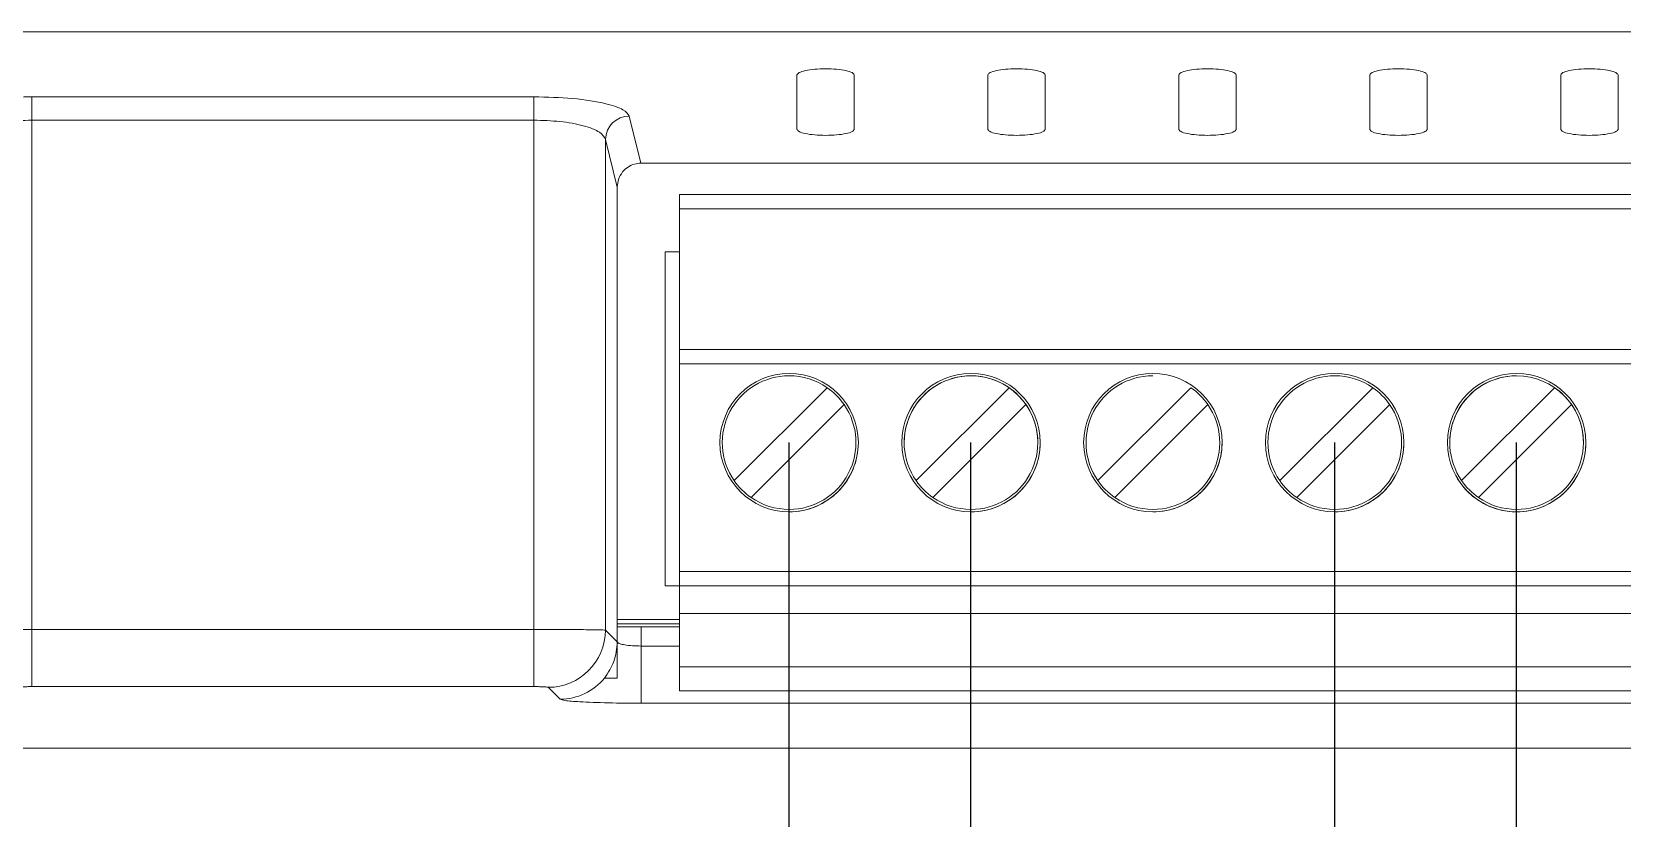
# Model space of a CAD drawing. Header units: millimetres. Extents: x 32696 to 36207, y 16706 to 17911.
# Drawn here: x 34892.5 to 34971.2, y 17397.4 to 17436.3 of the extents above; entities that cross this region are included whole.
import ezdxf

# ---------------------------------------------------------------- set-up
doc = ezdxf.new("R2010")
doc.units = ezdxf.units.MM
doc.header["$LTSCALE"] = 0.1
doc.layers.get('0').update_dxf_attribs({"lineweight": 20})
doc.layers.add('COMANDOS', color=5, linetype='Continuous', lineweight=25)

# ---------------------------------------------------------------- blocks, each defined once
blk = doc.blocks.new('CLP-XP352')
at = {"lineweight": 9}
for p, q in [((35226.922, 17347.522), (35018.266, 17347.522)), ((35097.999, 17345.478), (35097.999, 17346.621)), ((35099.199, 17346.621), (35099.199, 17345.478)), ((35101.999, 17345.478), (35101.999, 17346.621)), ((35103.199, 17346.621), (35103.199, 17345.478)), ((35105.999, 17345.478), (35105.999, 17346.621)), ((35107.199, 17346.621), (35107.199, 17345.478)), ((35109.999, 17345.478), (35109.999, 17346.621)), ((35111.199, 17346.621), (35111.199, 17345.478)), ((35113.999, 17345.478), (35113.999, 17346.621)), ((35115.199, 17346.621), (35115.199, 17345.478)), ((35081.969, 17346.16), (35092.489, 17346.16)), ((35081.969, 17345.671), (35081.969, 17346.16)), ((35092.489, 17345.671), (35092.489, 17346.16)), ((35094.486, 17345.757), (35094.729, 17344.771)), ((35092.489, 17345.671), (35081.969, 17345.671)), ((35081.969, 17334.999), (35081.969, 17345.671)), ((35092.489, 17345.671), (35092.489, 17334.999)), ((35093.987, 17345.268), (35093.987, 17334.984)), ((35094.234, 17344.265), (35093.987, 17345.268)), ((35094.729, 17344.771), (35150.469, 17344.771)), ((35094.234, 17335.056), (35094.234, 17344.265)), ((35095.534, 17344.114), (35149.664, 17344.114)), ((35095.534, 17344.114), (35095.534, 17343.814)), ((35095.534, 17344.114), (35149.664, 17344.114)), ((35149.664, 17343.814), (35095.534, 17343.814)), ((35095.534, 17340.864), (35095.534, 17343.814)), ((35095.234, 17335.914), (35095.234, 17342.914)), ((35095.534, 17342.914), (35095.234, 17342.914)), ((35095.234, 17342.914), (35095.234, 17342.914)), ((35095.534, 17342.914), (35095.234, 17342.914)), ((35095.534, 17340.864), (35149.664, 17340.864)), ((35095.534, 17340.864), (35095.534, 17340.564)), ((35149.664, 17340.564), (35095.534, 17340.564)), ((35095.534, 17336.214), (35095.534, 17340.564)), ((35096.683, 17338.117), (35098.631, 17340.065)), ((35097.834, 17340.314), (35097.834, 17340.314)), ((35098.631, 17340.065), (35098.631, 17340.065)), ((35100.493, 17338.117), (35102.441, 17340.065)), ((35101.644, 17340.314), (35101.644, 17340.314)), ((35102.441, 17340.065), (35102.441, 17340.065)), ((35104.303, 17338.117), (35106.251, 17340.065)), ((35105.454, 17340.314), (35105.454, 17340.314)), ((35106.251, 17340.065), (35106.251, 17340.065)), ((35108.113, 17338.117), (35110.061, 17340.065)), ((35109.264, 17340.314), (35109.264, 17340.314)), ((35110.061, 17340.065), (35110.061, 17340.065)), ((35111.923, 17338.117), (35113.871, 17340.065)), ((35113.074, 17340.314), (35113.074, 17340.314)), ((35113.871, 17340.065), (35113.871, 17340.065)), ((35097.037, 17337.763), (35098.985, 17339.711)), ((35098.985, 17339.711), (35097.037, 17337.763)), ((35098.985, 17339.711), (35098.985, 17339.711)), ((35100.847, 17337.763), (35102.795, 17339.711)), ((35102.795, 17339.711), (35100.847, 17337.763)), ((35102.795, 17339.711), (35102.795, 17339.711)), ((35106.605, 17339.711), (35104.657, 17337.763)), ((35104.657, 17337.763), (35106.605, 17339.711)), ((35106.605, 17339.711), (35106.605, 17339.711)), ((35110.415, 17339.711), (35108.467, 17337.763)), ((35108.467, 17337.763), (35110.415, 17339.711)), ((35110.415, 17339.711), (35110.415, 17339.711)), ((35114.225, 17339.711), (35112.277, 17337.763)), ((35112.277, 17337.763), (35114.225, 17339.711)), ((35114.225, 17339.711), (35114.225, 17339.711)), ((35096.434, 17338.914), (35096.434, 17338.914)), ((35099.234, 17338.914), (35099.234, 17338.914)), ((35100.244, 17338.914), (35100.244, 17338.914)), ((35103.044, 17338.914), (35103.044, 17338.914)), ((35104.054, 17338.914), (35104.054, 17338.914)), ((35106.854, 17338.914), (35106.854, 17338.914)), ((35107.864, 17338.914), (35107.864, 17338.914)), ((35110.664, 17338.914), (35110.664, 17338.914)), ((35111.674, 17338.914), (35111.674, 17338.914)), ((35114.474, 17338.914), (35114.474, 17338.914)), ((35097.037, 17337.763), (35097.037, 17337.763)), ((35100.847, 17337.763), (35100.847, 17337.763)), ((35104.657, 17337.763), (35104.657, 17337.763)), ((35108.467, 17337.763), (35108.467, 17337.763)), ((35112.277, 17337.763), (35112.277, 17337.763)), ((35097.834, 17337.464), (35097.834, 17337.464)), ((35101.644, 17337.464), (35101.644, 17337.464)), ((35105.454, 17337.464), (35105.454, 17337.464)), ((35109.264, 17337.464), (35109.264, 17337.464)), ((35113.074, 17337.464), (35113.074, 17337.464)), ((35095.534, 17336.214), (35149.664, 17336.214)), ((35095.534, 17336.214), (35095.534, 17335.914)), ((35095.534, 17335.914), (35095.234, 17335.914)), ((35095.534, 17335.914), (35149.664, 17335.914)), ((35095.534, 17335.334), (35095.534, 17335.914)), ((35095.534, 17335.204), (35094.234, 17335.204)), ((35094.234, 17335.114), (35095.534, 17335.114)), ((35094.235, 17335.056), (35094.234, 17335.056)), ((35094.235, 17334.736), (35094.235, 17335.056)), ((35094.235, 17335.056), (35094.735, 17335.056)), ((35094.735, 17335.056), (35094.735, 17334.651)), ((35094.735, 17335.056), (35095.534, 17335.056)), ((35095.534, 17335.334), (35149.664, 17335.334)), ((35095.534, 17335.334), (35095.534, 17334.214)), ((35092.489, 17334.999), (35081.969, 17334.999)), ((35081.969, 17334.999), (35081.969, 17333.801)), ((35092.489, 17334.999), (35092.489, 17333.801)), ((35093.987, 17334.984), (35094.234, 17334.737)), ((35094.234, 17334.737), (35094.235, 17334.736)), ((35094.234, 17333.981), (35094.234, 17334.737)), ((35094.735, 17334.651), (35094.735, 17333.453)), ((35094.735, 17334.651), (35095.534, 17334.651)), ((35095.534, 17334.214), (35149.664, 17334.214)), ((35095.534, 17334.214), (35095.534, 17333.714)), ((35092.489, 17333.801), (35081.969, 17333.801)), ((35092.788, 17333.786), (35093.037, 17333.537)), ((35094.234, 17333.981), (35093.966, 17333.981)), ((35150.463, 17333.453), (35094.735, 17333.453)), ((35149.664, 17333.714), (35095.534, 17333.714)), ((35099.344, 17333.714), (35096.324, 17333.714)), ((35103.154, 17333.714), (35100.134, 17333.714)), ((35106.964, 17333.714), (35103.944, 17333.714)), ((35110.774, 17333.714), (35107.754, 17333.714)), ((35114.584, 17333.714), (35111.564, 17333.714)), ((35070.523, 17332.514), (35174.664, 17332.514))]:
    blk.add_line(p, q, dxfattribs=at)
for centre, radius, start, end in [((35094.487, 17345.256), 0.501, 90.1394, 178.6733), ((35097.834, 17338.914), 1.45, 90, 270), ((35097.834, 17338.914), 1.4, 90, 214.7134), ((35097.834, 17338.914), 1.45, 270, 90), ((35097.834, 17338.914), 1.4, 55.2866, 90), ((35097.834, 17338.914), 1.4, 34.7134, 55.2866), ((35101.644, 17338.914), 1.45, 90, 270), ((35101.644, 17338.914), 1.4, 90, 214.7134), ((35101.644, 17338.914), 1.4, 90, 180.0004), ((35101.644, 17338.914), 1.45, 270, 90), ((35101.644, 17338.914), 1.4, 55.2866, 90), ((35101.644, 17338.914), 1.4, 0.0004, 90), ((35101.644, 17338.914), 1.4, 34.7134, 55.2866), ((35105.454, 17338.914), 1.45, 90, 270), ((35105.454, 17338.914), 1.4, 90, 214.7134), ((35105.454, 17338.914), 1.45, 270, 90), ((35105.454, 17338.914), 1.4, 34.7134, 55.2866), ((35109.264, 17338.914), 1.45, 90, 270), ((35109.264, 17338.914), 1.4, 90, 214.7134), ((35109.264, 17338.914), 1.45, 270, 90), ((35109.264, 17338.914), 1.4, 55.2866, 90), ((35109.264, 17338.914), 1.4, 34.7134, 55.2866), ((35113.074, 17338.914), 1.45, 90, 270), ((35113.074, 17338.914), 1.4, 90, 180.0004), ((35113.074, 17338.914), 1.4, 90, 214.7134), ((35113.074, 17338.914), 1.45, 270, 90), ((35113.074, 17338.914), 1.4, 0.0004, 90), ((35113.074, 17338.914), 1.4, 34.7134, 55.2866), ((35097.834, 17338.914), 1.4, 270, 34.7134), ((35101.644, 17338.914), 1.4, 270, 34.7134), ((35105.454, 17338.914), 1.4, 270, 34.7134), ((35109.264, 17338.914), 1.4, 270, 34.7134), ((35113.074, 17338.914), 1.4, 270, 34.7134), ((35097.834, 17338.914), 1.45, 180.0004, 270), ((35097.834, 17338.914), 1.45, 270, 0.0004), ((35101.644, 17338.914), 1.45, 180.0004, 270), ((35101.644, 17338.914), 1.45, 270, 0.0004), ((35105.454, 17338.914), 1.45, 180.0004, 270), ((35105.454, 17338.914), 1.45, 270, 0.0004), ((35109.264, 17338.914), 1.45, 180.0004, 270), ((35109.264, 17338.914), 1.45, 270, 0.0004), ((35113.074, 17338.914), 1.45, 270, 0.0004), ((35097.834, 17338.914), 1.4, 214.7134, 235.2866), ((35101.644, 17338.914), 1.4, 214.7134, 235.2866), ((35105.454, 17338.914), 1.4, 214.7134, 235.2866), ((35109.264, 17338.914), 1.4, 214.7134, 235.2866), ((35113.074, 17338.914), 1.45, 211.5275, 270), ((35113.074, 17338.914), 1.4, 214.7134, 235.2866), ((35097.834, 17338.914), 1.4, 235.2866, 270), ((35101.644, 17338.914), 1.4, 235.2866, 270), ((35105.454, 17338.914), 1.4, 235.2866, 270), ((35109.264, 17338.914), 1.4, 235.2866, 270), ((35113.074, 17338.914), 1.4, 235.2866, 270), ((35092.784, 17334.988), 1.202, 270.1836, 359.8164), ((35093.037, 17334.739), 1.199, 357.2544, 359.843), ((35093.033, 17334.739), 1.202, 270.1793, 320.8913)]:
    blk.add_arc(centre, radius, start, end, dxfattribs=at)
for points, knots in [([(35097.999, 17346.621), (35098.008, 17346.637), (35098.027, 17346.67), (35098.165, 17346.712), (35098.363, 17346.739), (35098.598, 17346.749), (35098.834, 17346.739), (35099.033, 17346.712), (35099.171, 17346.67), (35099.19, 17346.637), (35099.199, 17346.621)], [0, 0, 0, 0, 0.125383, 0.250022, 0.374875, 0.499714, 0.624357, 0.749712, 0.87484, 1, 1, 1, 1]), ([(35101.999, 17346.621), (35102.008, 17346.637), (35102.027, 17346.67), (35102.165, 17346.712), (35102.363, 17346.739), (35102.598, 17346.749), (35102.834, 17346.739), (35103.033, 17346.712), (35103.171, 17346.67), (35103.19, 17346.637), (35103.199, 17346.621)], [0, 0, 0, 0, 0.125383, 0.250022, 0.374875, 0.499714, 0.624357, 0.749712, 0.87484, 1, 1, 1, 1]), ([(35105.999, 17346.621), (35106.008, 17346.637), (35106.027, 17346.67), (35106.165, 17346.712), (35106.363, 17346.739), (35106.598, 17346.749), (35106.834, 17346.739), (35107.033, 17346.712), (35107.171, 17346.67), (35107.19, 17346.637), (35107.199, 17346.621)], [0, 0, 0, 0, 0.125383, 0.250022, 0.374875, 0.499714, 0.624357, 0.749712, 0.87484, 1, 1, 1, 1]), ([(35109.999, 17346.621), (35110.008, 17346.637), (35110.027, 17346.67), (35110.165, 17346.712), (35110.363, 17346.739), (35110.598, 17346.749), (35110.834, 17346.739), (35111.033, 17346.712), (35111.171, 17346.67), (35111.19, 17346.637), (35111.199, 17346.621)], [0, 0, 0, 0, 0.125383, 0.250022, 0.374875, 0.499714, 0.624357, 0.749712, 0.87484, 1, 1, 1, 1]), ([(35113.999, 17346.621), (35114.008, 17346.637), (35114.027, 17346.67), (35114.165, 17346.712), (35114.363, 17346.739), (35114.598, 17346.749), (35114.834, 17346.739), (35115.033, 17346.712), (35115.171, 17346.67), (35115.19, 17346.637), (35115.199, 17346.621)], [0, 0, 0, 0, 0.125383, 0.250022, 0.374875, 0.499714, 0.624357, 0.749712, 0.87484, 1, 1, 1, 1]), ([(35079.972, 17345.757), (35080.019, 17345.815), (35080.117, 17345.935), (35080.655, 17346.069), (35081.31, 17346.147), (35081.755, 17346.156), (35081.969, 17346.16)], [0, 0, 0, 0, 0.274504, 0.565211, 0.790152, 1, 1, 1, 1]), ([(35092.489, 17346.16), (35092.765, 17346.153), (35093.337, 17346.138), (35093.992, 17346.03), (35094.39, 17345.896), (35094.455, 17345.802), (35094.486, 17345.757)], [0, 0, 0, 0, 0.269158, 0.558287, 0.785782, 1, 1, 1, 1]), ([(35081.969, 17345.671), (35081.784, 17345.665), (35081.401, 17345.653), (35080.907, 17345.56), (35080.56, 17345.425), (35080.5, 17345.319), (35080.471, 17345.268)], [0, 0, 0, 0, 0.23947, 0.4938248, 0.7549267, 1, 1, 1, 1]), ([(35093.987, 17345.268), (35093.958, 17345.319), (35093.898, 17345.425), (35093.55, 17345.56), (35093.056, 17345.653), (35092.674, 17345.665), (35092.489, 17345.671)], [0, 0, 0, 0, 0.245073, 0.506175, 0.760513, 1, 1, 1, 1]), ([(35099.199, 17345.478), (35099.19, 17345.461), (35099.172, 17345.429), (35099.033, 17345.387), (35098.835, 17345.359), (35098.599, 17345.35), (35098.363, 17345.359), (35098.165, 17345.387), (35098.026, 17345.429), (35098.008, 17345.461), (35097.999, 17345.478)], [0, 0, 0, 0, 0.125, 0.25, 0.375, 0.5, 0.625, 0.75, 0.875, 1, 1, 1, 1]), ([(35103.199, 17345.478), (35103.19, 17345.461), (35103.172, 17345.429), (35103.033, 17345.387), (35102.835, 17345.359), (35102.599, 17345.35), (35102.363, 17345.359), (35102.165, 17345.387), (35102.026, 17345.429), (35102.008, 17345.461), (35101.999, 17345.478)], [0, 0, 0, 0, 0.125, 0.25, 0.375, 0.5, 0.625, 0.75, 0.875, 1, 1, 1, 1]), ([(35107.199, 17345.478), (35107.19, 17345.461), (35107.172, 17345.429), (35107.033, 17345.387), (35106.835, 17345.359), (35106.599, 17345.35), (35106.363, 17345.359), (35106.165, 17345.387), (35106.026, 17345.429), (35106.008, 17345.461), (35105.999, 17345.478)], [0, 0, 0, 0, 0.125, 0.25, 0.375, 0.5, 0.625, 0.75, 0.875, 1, 1, 1, 1]), ([(35111.199, 17345.478), (35111.19, 17345.461), (35111.172, 17345.429), (35111.033, 17345.387), (35110.835, 17345.359), (35110.599, 17345.35), (35110.363, 17345.359), (35110.165, 17345.387), (35110.026, 17345.429), (35110.008, 17345.461), (35109.999, 17345.478)], [0, 0, 0, 0, 0.125, 0.25, 0.375, 0.5, 0.625, 0.75, 0.875, 1, 1, 1, 1]), ([(35115.199, 17345.478), (35115.19, 17345.461), (35115.172, 17345.429), (35115.033, 17345.387), (35114.835, 17345.359), (35114.599, 17345.35), (35114.363, 17345.359), (35114.165, 17345.387), (35114.026, 17345.429), (35114.008, 17345.461), (35113.999, 17345.478)], [0, 0, 0, 0, 0.125, 0.25, 0.375, 0.5, 0.625, 0.75, 0.875, 1, 1, 1, 1]), ([(35094.729, 17344.771), (35094.683, 17344.767), (35094.588, 17344.759), (35094.453, 17344.694), (35094.334, 17344.585), (35094.25, 17344.436), (35094.239, 17344.321), (35094.234, 17344.265)], [0, 0, 0, 0, 0.175536, 0.364414, 0.560086, 0.787708, 1, 1, 1, 1]), ([(35080.471, 17334.984), (35080.485, 17334.986), (35080.512, 17334.988), (35080.643, 17334.991), (35080.821, 17334.994), (35081.096, 17334.996), (35081.483, 17334.999), (35081.815, 17334.999), (35081.969, 17334.999)], [0, 0, 0, 0, 0.152475, 0.297165, 0.434063, 0.563165, 0.797037, 1, 1, 1, 1]), ([(35092.489, 17334.999), (35092.643, 17334.999), (35092.975, 17334.999), (35093.362, 17334.996), (35093.637, 17334.994), (35093.815, 17334.991), (35093.946, 17334.988), (35093.973, 17334.986), (35093.987, 17334.984)], [0, 0, 0, 0, 0.202963, 0.436835, 0.565937, 0.702835, 0.847525, 1, 1, 1, 1]), ([(35093.966, 17333.981), (35094.041, 17334.093), (35094.196, 17334.321), (35094.221, 17334.596), (35094.234, 17334.737)], [0, 0, 0, 0, 0.48841, 1, 1, 1, 1]), ([(35094.735, 17334.651), (35094.673, 17334.653), (35094.546, 17334.655), (35094.39, 17334.673), (35094.297, 17334.696), (35094.248, 17334.716), (35094.24, 17334.729), (35094.235, 17334.736)], [0, 0, 0, 0, 0.241657, 0.496776, 0.712744, 0.847552, 1, 1, 1, 1]), ([(35081.67, 17333.786), (35081.677, 17333.788), (35081.692, 17333.793), (35081.772, 17333.798), (35081.869, 17333.8), (35081.936, 17333.801), (35081.969, 17333.801)], [0, 0, 0, 0, 0.2798169, 0.5595007, 0.779779, 1, 1, 1, 1]), ([(35092.788, 17333.786), (35092.781, 17333.788), (35092.766, 17333.793), (35092.684, 17333.798), (35092.588, 17333.8), (35092.521, 17333.801), (35092.489, 17333.801)], [0, 0, 0, 0, 0.280154, 0.561088, 0.787929, 1, 1, 1, 1]), ([(35094.735, 17333.453), (35094.5, 17333.454), (35094.016, 17333.458), (35093.458, 17333.48), (35093.119, 17333.508), (35093.064, 17333.528), (35093.037, 17333.537)], [0, 0, 0, 0, 0.2716326, 0.5615356, 0.7878605, 1, 1, 1, 1])]:
    blk.add_open_spline(points, degree=3, knots=knots, dxfattribs=at)

msp = doc.modelspace()

# ---------------------------------------------------------------- linework, layer by layer
at = {"layer": 'COMANDOS'}
for p, q in [((34930.01, 17384.43), (34930.01, 17416.001)), ((34939.011, 17384.43), (34939.011, 17416.001)), ((34957.013, 17384.43), (34957.013, 17416.001)), ((34966.015, 17384.43), (34966.015, 17416.001))]:
    msp.add_line(p, q, dxfattribs=at)

# ---------------------------------------------------------------- block references
at = {"xscale": 2.3625, "yscale": 2.3625, "zscale": 2.3625}
msp.add_blockref('CLP-XP352', (-47988.622, -23547.183), dxfattribs=at)

doc.saveas('drawing.dxf')
